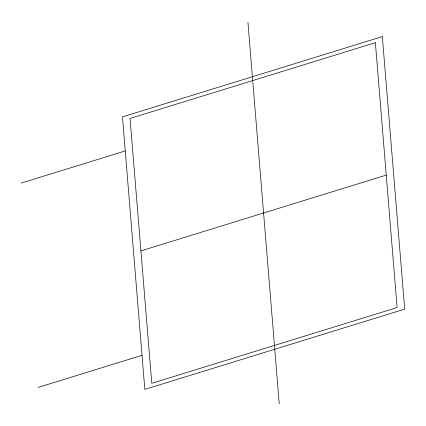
<?xml version="1.0" encoding="UTF-8"?>
<svg xmlns="http://www.w3.org/2000/svg" width="426" height="426" viewBox="0 0 426 426"><rect width="100%" height="100%" fill="white"/><g stroke="black" fill="none" stroke-linecap="round" stroke-linejoin="round"><path stroke-width="0.64" d="M21.3 183.058L125.255 150.948M140.915 250.887L386.244 175.113M38.068 387.436L142.023 355.327M247.927 22.248L279.232 403.752M382.34 36.609L122.459 116.884L144.819 389.391L404.7 309.116L382.34 36.609M375.375 42.675L130.047 118.455L151.784 383.325L397.112 307.545L375.375 42.675"/></g></svg>
